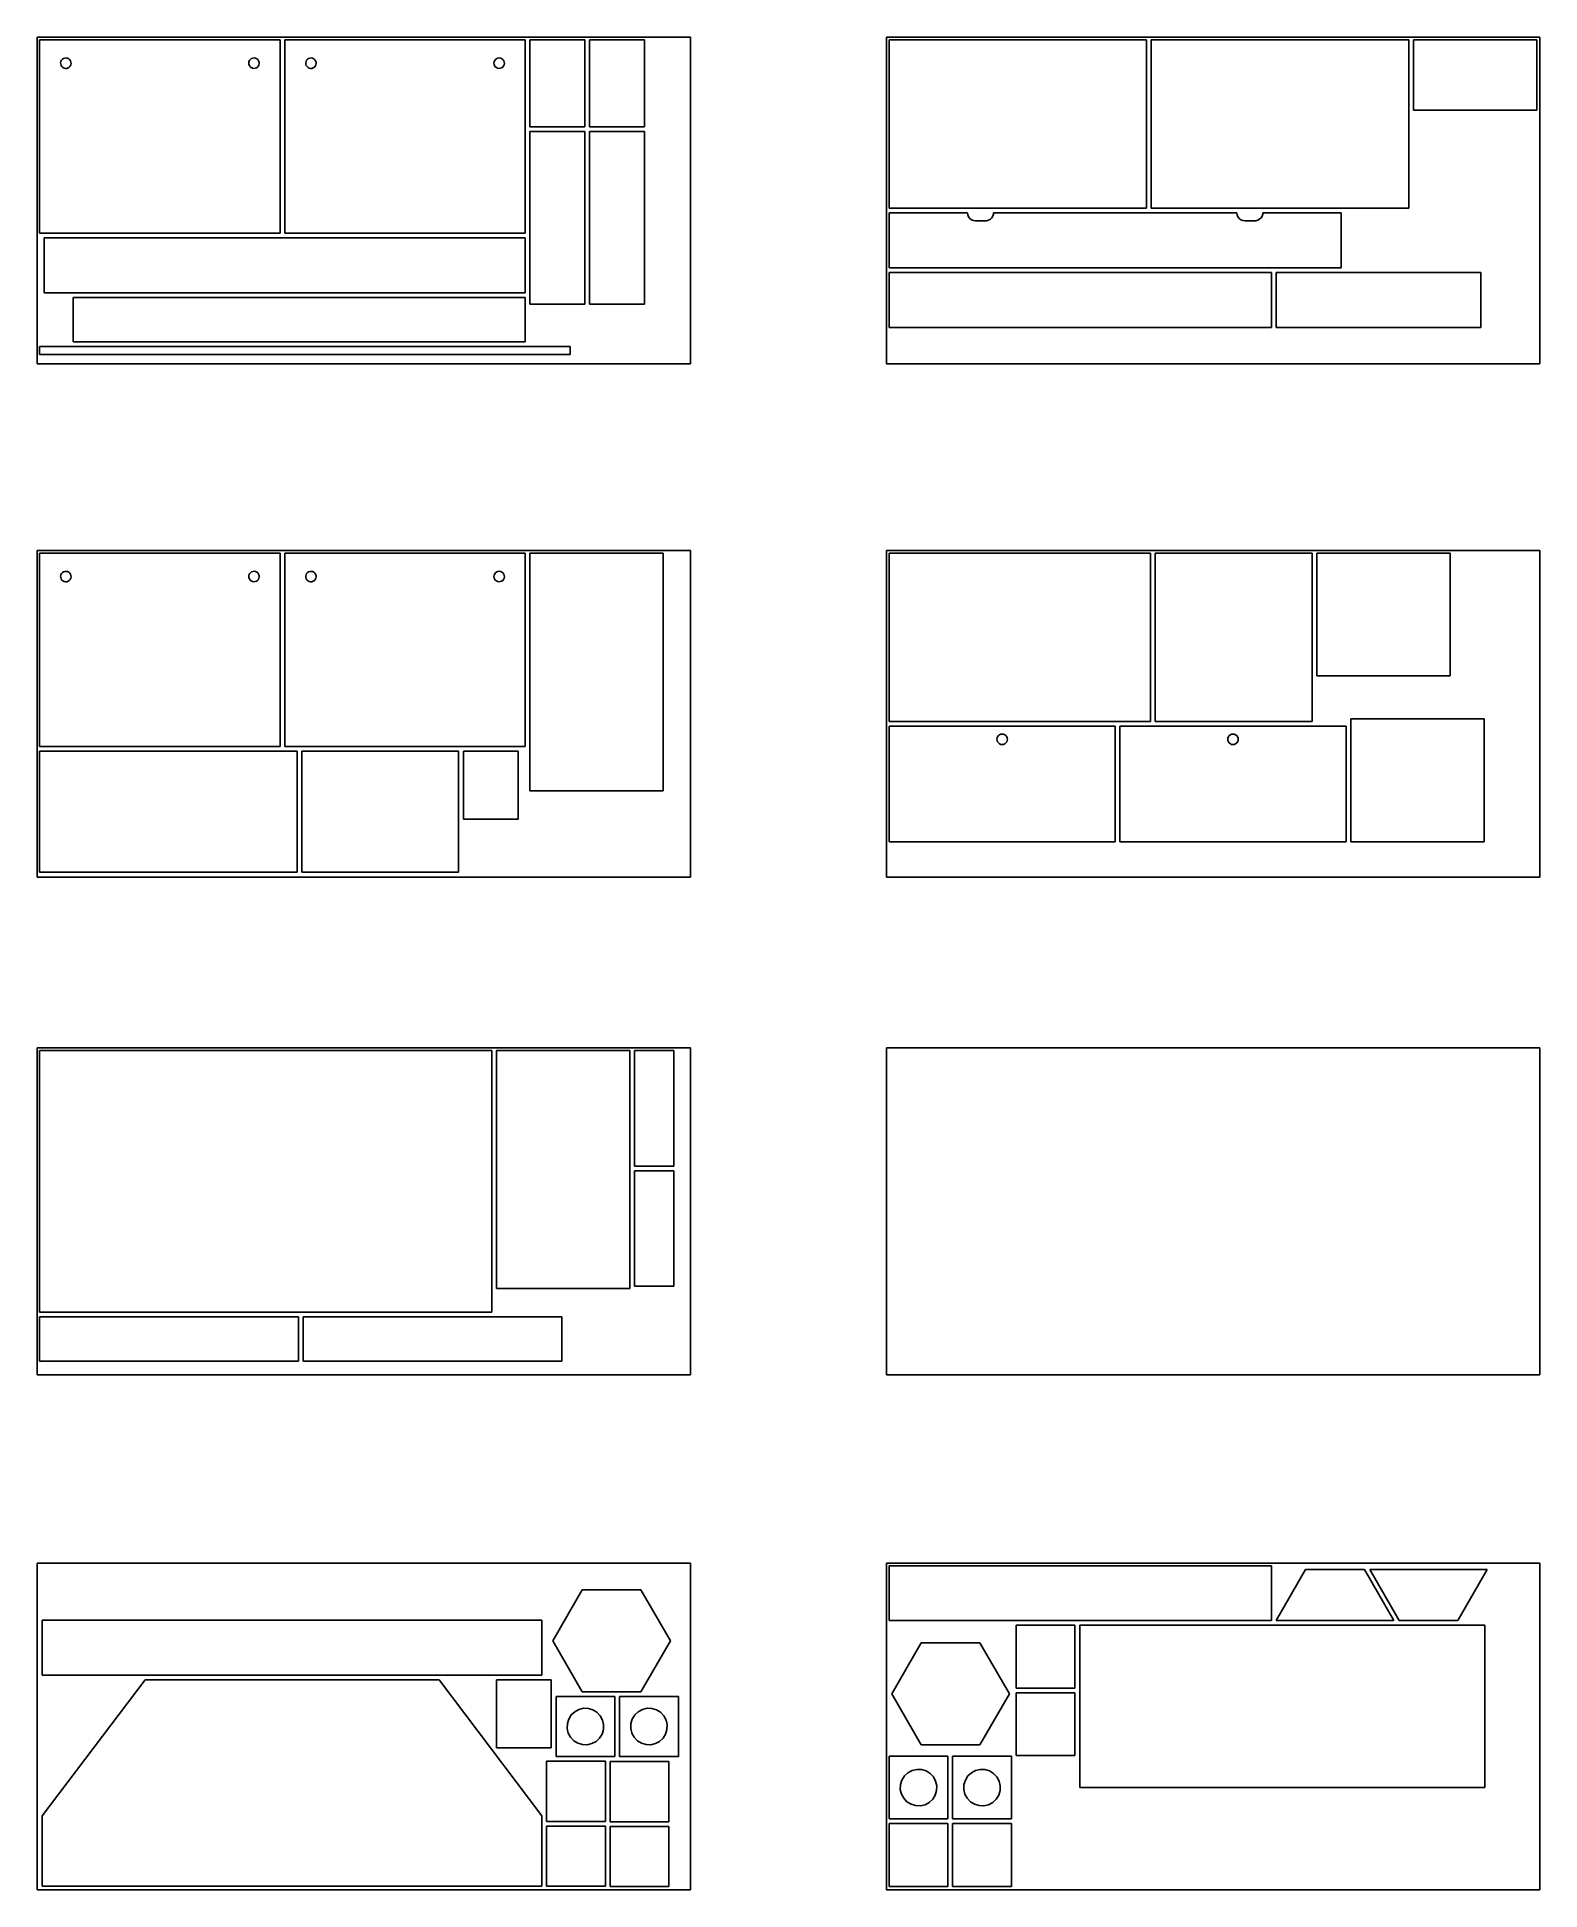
# Model space of a CAD drawing. Header units: metres. Extents: x 0 to 575, y 0 to 709.
import ezdxf

# ---------------------------------------------------------------- set-up
doc = ezdxf.new("R2010")
doc.units = ezdxf.units.M

msp = doc.modelspace()

# ---------------------------------------------------------------- linework, layer by layer
for p, q in [((250, 708.6), (-0.00009, 708.6)), ((-0.00009, 708.6), (-0.00009, 583.6)), ((250, 583.6), (250, 708.6)), ((575, 708.6), (325, 708.6)), ((325, 708.6), (325, 583.6)), ((575, 583.6), (575, 708.6)), ((0.99989, 633.6), (0.99989, 707.6)), ((0.99989, 707.6), (92.9999, 707.6)), ((92.9999, 707.6), (92.9999, 633.6)), ((94.7998, 633.6), (94.7998, 707.6)), ((94.7998, 707.6), (186.8, 707.6)), ((186.8, 707.6), (186.8, 633.6)), ((188.6, 674.244), (188.6, 707.6)), ((188.6, 707.6), (209.6, 707.6)), ((209.6, 707.6), (209.6, 674.244)), ((211.4, 674.244), (211.4, 707.6)), ((211.4, 707.6), (232.4, 707.6)), ((232.4, 707.6), (232.4, 674.244)), ((326, 643.16), (326, 707.6)), ((326, 707.6), (424.5, 707.6)), ((424.5, 707.6), (424.5, 643.16)), ((426.3, 643.16), (426.3, 707.6)), ((426.3, 707.6), (524.8, 707.6)), ((524.8, 707.6), (524.8, 643.16)), ((526.6, 680.6), (526.6, 707.6)), ((526.6, 707.6), (573.763, 707.6)), ((573.763, 707.6), (573.763, 680.6)), ((9.10548, 699.242), (9.00404, 698.729)), ((9.00404, 698.729), (9.03859, 698.208)), ((9.03859, 698.208), (9.20668, 697.714)), ((9.33607, 699.71), (9.10548, 699.242)), ((9.20668, 697.714), (9.49709, 697.28)), ((9.68007, 700.103), (9.33607, 699.71)), ((9.49709, 697.28), (9.88979, 696.936)), ((10.114, 700.393), (9.68007, 700.103)), ((9.88979, 696.936), (10.3583, 696.706)), ((10.6083, 700.561), (10.114, 700.393)), ((10.3583, 696.706), (10.8704, 696.604)), ((11.1293, 700.596), (10.6083, 700.561)), ((10.8704, 696.604), (11.3914, 696.639)), ((11.6414, 700.494), (11.1293, 700.596)), ((11.3914, 696.639), (11.8856, 696.807)), ((12.1099, 700.264), (11.6414, 700.494)), ((11.8856, 696.807), (12.3196, 697.097)), ((12.5026, 699.92), (12.1099, 700.264)), ((12.3196, 697.097), (12.6636, 697.49)), ((12.793, 699.486), (12.5026, 699.92)), ((12.6636, 697.49), (12.8942, 697.958)), ((12.9611, 698.992), (12.793, 699.486)), ((12.8942, 697.958), (12.9956, 698.471)), ((12.9956, 698.471), (12.9611, 698.992)), ((81.089, 699.19), (81.0012, 698.676)), ((81.0012, 698.676), (81.0498, 698.156)), ((81.0498, 698.156), (81.2312, 697.666)), ((81.3069, 699.665), (81.089, 699.19)), ((81.2312, 697.666), (81.5331, 697.24)), ((81.6402, 700.067), (81.3069, 699.665)), ((81.5331, 697.24), (81.9351, 696.907)), ((82.0661, 700.369), (81.6402, 700.067)), ((81.9351, 696.907), (82.4094, 696.689)), ((82.5557, 700.55), (82.0661, 700.369)), ((82.4094, 696.689), (82.9242, 696.601)), ((83.0755, 700.599), (82.5557, 700.55)), ((82.9242, 696.601), (83.444, 696.65)), ((83.5902, 700.511), (83.0755, 700.599)), ((83.444, 696.65), (83.9336, 696.831)), ((84.0646, 700.293), (83.5902, 700.511)), ((83.9336, 696.831), (84.3595, 697.133)), ((84.4666, 699.96), (84.0646, 700.293)), ((84.3595, 697.133), (84.6928, 697.535)), ((84.7684, 699.534), (84.4666, 699.96)), ((84.6928, 697.535), (84.9107, 698.01)), ((84.9498, 699.044), (84.7684, 699.534)), ((84.9107, 698.01), (84.9984, 698.524)), ((84.9984, 698.524), (84.9498, 699.044)), ((102.906, 699.242), (102.804, 698.729)), ((102.804, 698.729), (102.839, 698.208)), ((102.839, 698.208), (103.007, 697.714)), ((103.136, 699.71), (102.906, 699.242)), ((103.007, 697.714), (103.297, 697.28)), ((103.48, 700.103), (103.136, 699.71)), ((103.297, 697.28), (103.69, 696.936)), ((103.914, 700.393), (103.48, 700.103)), ((103.69, 696.936), (104.158, 696.706)), ((104.408, 700.561), (103.914, 700.393)), ((104.158, 696.706), (104.67, 696.604)), ((104.929, 700.596), (104.408, 700.561)), ((104.67, 696.604), (105.191, 696.639)), ((105.441, 700.494), (104.929, 700.596)), ((105.191, 696.639), (105.686, 696.807)), ((105.91, 700.264), (105.441, 700.494)), ((105.686, 696.807), (106.12, 697.097)), ((106.303, 699.92), (105.91, 700.264)), ((106.12, 697.097), (106.464, 697.49)), ((106.593, 699.486), (106.303, 699.92)), ((106.464, 697.49), (106.694, 697.958)), ((106.761, 698.992), (106.593, 699.486)), ((106.694, 697.958), (106.796, 698.471)), ((106.796, 698.471), (106.761, 698.992)), ((174.889, 699.19), (174.801, 698.676)), ((174.801, 698.676), (174.85, 698.156)), ((174.85, 698.156), (175.031, 697.666)), ((175.107, 699.665), (174.889, 699.19)), ((175.031, 697.666), (175.333, 697.24)), ((175.44, 700.067), (175.107, 699.665)), ((175.333, 697.24), (175.735, 696.907)), ((175.866, 700.369), (175.44, 700.067)), ((175.735, 696.907), (176.209, 696.689)), ((176.356, 700.55), (175.866, 700.369)), ((176.209, 696.689), (176.724, 696.601)), ((176.876, 700.599), (176.356, 700.55)), ((176.724, 696.601), (177.244, 696.65)), ((177.39, 700.511), (176.876, 700.599)), ((177.244, 696.65), (177.734, 696.831)), ((177.865, 700.293), (177.39, 700.511)), ((177.734, 696.831), (178.16, 697.133)), ((178.266, 699.96), (177.865, 700.293)), ((178.16, 697.133), (178.493, 697.535)), ((178.568, 699.534), (178.266, 699.96)), ((178.493, 697.535), (178.711, 698.01)), ((178.75, 699.044), (178.568, 699.534)), ((178.711, 698.01), (178.798, 698.524)), ((178.798, 698.524), (178.75, 699.044)), ((573.763, 680.6), (526.6, 680.6)), ((209.6, 674.244), (188.6, 674.244)), ((232.4, 674.244), (211.4, 674.244)), ((188.6, 606.489), (188.6, 672.444)), ((188.6, 672.444), (209.6, 672.444)), ((209.6, 672.444), (209.6, 606.489)), ((211.4, 606.489), (211.4, 672.444)), ((211.4, 672.444), (232.4, 672.444)), ((232.4, 672.444), (232.4, 606.489)), ((424.5, 643.16), (326, 643.16)), ((326, 620.36), (326, 641.36)), ((326, 641.36), (356.002, 641.36)), ((356.002, 641.36), (356, 641.345)), ((356, 641.345), (356.106, 640.569)), ((356.106, 640.569), (356.409, 639.847)), ((356.409, 639.847), (356.889, 639.228)), ((356.889, 639.228), (357.513, 638.755)), ((357.513, 638.755), (358.238, 638.458)), ((358.238, 638.458), (359.015, 638.36)), ((359.015, 638.36), (363.269, 638.372)), ((363.269, 638.372), (364.033, 638.544)), ((364.033, 638.544), (364.727, 638.907)), ((364.727, 638.907), (365.303, 639.438)), ((365.303, 639.438), (365.722, 640.099)), ((365.722, 640.099), (365.956, 640.847)), ((365.956, 640.847), (365.977, 641.36)), ((365.977, 641.36), (459.025, 641.36)), ((524.8, 643.16), (426.3, 643.16)), ((459.025, 641.36), (459.023, 641.345)), ((459.023, 641.345), (459.129, 640.569)), ((459.129, 640.569), (459.432, 639.847)), ((459.432, 639.847), (459.912, 639.228)), ((459.912, 639.228), (460.536, 638.755)), ((460.536, 638.755), (461.261, 638.458)), ((461.261, 638.458), (462.038, 638.36)), ((462.038, 638.36), (466.292, 638.372)), ((466.292, 638.372), (467.057, 638.544)), ((467.057, 638.544), (467.75, 638.907)), ((467.75, 638.907), (468.326, 639.438)), ((468.326, 639.438), (468.745, 640.099)), ((468.745, 640.099), (468.979, 640.847)), ((468.979, 640.847), (469, 641.36)), ((469, 641.36), (499, 641.36)), ((499, 641.36), (499, 620.36)), ((92.9999, 633.6), (0.99989, 633.6)), ((2.67503, 610.8), (2.67503, 631.8)), ((2.67503, 631.8), (186.8, 631.8)), ((186.8, 633.6), (94.7998, 633.6)), ((186.8, 631.8), (186.8, 610.8)), ((499, 620.36), (326, 620.36)), ((326, 597.56), (326, 618.56)), ((326, 618.56), (472.307, 618.56)), ((472.307, 618.56), (472.307, 597.56)), ((474.107, 597.56), (474.107, 618.56)), ((474.107, 618.56), (552.342, 618.56)), ((552.342, 618.56), (552.342, 597.56)), ((186.8, 610.8), (2.67503, 610.8)), ((13.7998, 592), (13.7998, 609)), ((13.7998, 609), (186.8, 609)), ((186.8, 609), (186.8, 592)), ((209.6, 606.489), (188.6, 606.489)), ((232.4, 606.489), (211.4, 606.489)), ((472.307, 597.56), (326, 597.56)), ((552.342, 597.56), (474.107, 597.56)), ((0.99989, 587.2), (0.99989, 590.2)), ((0.99989, 590.2), (204, 590.2)), ((186.8, 592), (13.7998, 592)), ((204, 590.2), (204, 587.2)), ((-0.00009, 583.6), (250, 583.6)), ((204, 587.2), (0.99989, 587.2)), ((325, 583.6), (575, 583.6)), ((250, 512.28), (-0.00009, 512.28)), ((-0.00009, 512.28), (-0.00009, 387.28)), ((0.99989, 437.28), (0.99989, 511.28)), ((0.99989, 511.28), (92.9999, 511.28)), ((92.9999, 511.28), (92.9999, 437.28)), ((94.7998, 437.28), (94.7998, 511.28)), ((94.7998, 511.28), (186.8, 511.28)), ((186.8, 511.28), (186.8, 437.28)), ((188.6, 420.28), (188.6, 511.28)), ((188.6, 511.28), (239.6, 511.28)), ((239.6, 511.28), (239.6, 420.28)), ((250, 387.28), (250, 512.28)), ((575, 512.28), (325, 512.28)), ((325, 512.28), (325, 387.28)), ((326, 446.84), (326, 511.28)), ((326, 511.28), (426, 511.28)), ((426, 511.28), (426, 446.84)), ((427.8, 446.84), (427.8, 511.28)), ((427.8, 511.28), (487.8, 511.28)), ((487.8, 511.28), (487.8, 446.84)), ((489.6, 464.28), (489.6, 511.28)), ((489.6, 511.28), (540.6, 511.28)), ((540.6, 511.28), (540.6, 464.28)), ((575, 387.28), (575, 512.28)), ((9.33607, 503.39), (9.10548, 502.922)), ((9.68007, 503.783), (9.33607, 503.39)), ((10.114, 504.073), (9.68007, 503.783)), ((10.6083, 504.241), (10.114, 504.073)), ((11.1293, 504.276), (10.6083, 504.241)), ((11.6414, 504.174), (11.1293, 504.276)), ((12.1099, 503.944), (11.6414, 504.174)), ((12.5026, 503.6), (12.1099, 503.944)), ((12.793, 503.166), (12.5026, 503.6)), ((12.9611, 502.672), (12.793, 503.166)), ((81.3069, 503.345), (81.089, 502.87)), ((81.6402, 503.747), (81.3069, 503.345)), ((82.0661, 504.049), (81.6402, 503.747)), ((82.5557, 504.23), (82.0661, 504.049)), ((83.0755, 504.279), (82.5557, 504.23)), ((83.5902, 504.191), (83.0755, 504.279)), ((84.0646, 503.973), (83.5902, 504.191)), ((84.4666, 503.64), (84.0646, 503.973)), ((84.7684, 503.214), (84.4666, 503.64)), ((84.9498, 502.724), (84.7684, 503.214)), ((103.136, 503.39), (102.906, 502.922)), ((103.48, 503.783), (103.136, 503.39)), ((103.914, 504.073), (103.48, 503.783)), ((104.408, 504.241), (103.914, 504.073)), ((104.929, 504.276), (104.408, 504.241)), ((105.441, 504.174), (104.929, 504.276)), ((105.91, 503.944), (105.441, 504.174)), ((106.303, 503.6), (105.91, 503.944)), ((106.593, 503.166), (106.303, 503.6)), ((106.761, 502.672), (106.593, 503.166)), ((175.107, 503.345), (174.889, 502.87)), ((175.44, 503.747), (175.107, 503.345)), ((175.866, 504.049), (175.44, 503.747)), ((176.356, 504.23), (175.866, 504.049)), ((176.876, 504.279), (176.356, 504.23)), ((177.39, 504.191), (176.876, 504.279)), ((177.865, 503.973), (177.39, 504.191)), ((178.266, 503.64), (177.865, 503.973)), ((178.568, 503.214), (178.266, 503.64)), ((178.75, 502.724), (178.568, 503.214)), ((9.10548, 502.922), (9.00404, 502.409)), ((9.00404, 502.409), (9.03859, 501.888)), ((9.03859, 501.888), (9.20668, 501.394)), ((9.20668, 501.394), (9.49709, 500.96)), ((9.49709, 500.96), (9.88979, 500.616)), ((9.88979, 500.616), (10.3583, 500.386)), ((10.3583, 500.386), (10.8704, 500.284)), ((10.8704, 500.284), (11.3914, 500.319)), ((11.3914, 500.319), (11.8856, 500.487)), ((11.8856, 500.487), (12.3196, 500.777)), ((12.3196, 500.777), (12.6636, 501.17)), ((12.6636, 501.17), (12.8942, 501.638)), ((12.8942, 501.638), (12.9956, 502.151)), ((12.9956, 502.151), (12.9611, 502.672)), ((81.089, 502.87), (81.0012, 502.356)), ((81.0012, 502.356), (81.0498, 501.836)), ((81.0498, 501.836), (81.2312, 501.346)), ((81.2312, 501.346), (81.5331, 500.92)), ((81.5331, 500.92), (81.9351, 500.587)), ((81.9351, 500.587), (82.4094, 500.369)), ((82.4094, 500.369), (82.9242, 500.281)), ((82.9242, 500.281), (83.444, 500.33)), ((83.444, 500.33), (83.9336, 500.511)), ((83.9336, 500.511), (84.3595, 500.813)), ((84.3595, 500.813), (84.6928, 501.215)), ((84.6928, 501.215), (84.9107, 501.69)), ((84.9107, 501.69), (84.9984, 502.204)), ((84.9984, 502.204), (84.9498, 502.724)), ((102.906, 502.922), (102.804, 502.409)), ((102.804, 502.409), (102.839, 501.888)), ((102.839, 501.888), (103.007, 501.394)), ((103.007, 501.394), (103.297, 500.96)), ((103.297, 500.96), (103.69, 500.616)), ((103.69, 500.616), (104.158, 500.386)), ((104.158, 500.386), (104.67, 500.284)), ((104.67, 500.284), (105.191, 500.319)), ((105.191, 500.319), (105.686, 500.487)), ((105.686, 500.487), (106.12, 500.777)), ((106.12, 500.777), (106.464, 501.17)), ((106.464, 501.17), (106.694, 501.638)), ((106.694, 501.638), (106.796, 502.151)), ((106.796, 502.151), (106.761, 502.672)), ((174.889, 502.87), (174.801, 502.356)), ((174.801, 502.356), (174.85, 501.836)), ((174.85, 501.836), (175.031, 501.346)), ((175.031, 501.346), (175.333, 500.92)), ((175.333, 500.92), (175.735, 500.587)), ((175.735, 500.587), (176.209, 500.369)), ((176.209, 500.369), (176.724, 500.281)), ((176.724, 500.281), (177.244, 500.33)), ((177.244, 500.33), (177.734, 500.511)), ((177.734, 500.511), (178.16, 500.813)), ((178.16, 500.813), (178.493, 501.215)), ((178.493, 501.215), (178.711, 501.69)), ((178.711, 501.69), (178.798, 502.204)), ((178.798, 502.204), (178.75, 502.724)), ((540.6, 464.28), (489.6, 464.28)), ((426, 446.84), (326, 446.84)), ((487.8, 446.84), (427.8, 446.84)), ((502.6, 400.877), (502.6, 447.877)), ((502.6, 447.877), (553.6, 447.877)), ((553.6, 447.877), (553.6, 400.877)), ((326, 400.877), (326, 445.04)), ((326, 445.04), (412.5, 445.04)), ((367.318, 440.558), (367.25, 440.04)), ((367.25, 440.04), (367.318, 439.522)), ((367.518, 441.04), (367.318, 440.558)), ((367.318, 439.522), (367.518, 439.04)), ((367.836, 441.454), (367.518, 441.04)), ((368.25, 441.772), (367.836, 441.454)), ((368.732, 441.972), (368.25, 441.772)), ((369.25, 442.04), (368.732, 441.972)), ((369.767, 441.972), (369.25, 442.04)), ((370.25, 441.772), (369.767, 441.972)), ((370.664, 441.454), (370.25, 441.772)), ((370.982, 441.04), (370.664, 441.454)), ((371.182, 440.558), (370.982, 441.04)), ((370.982, 439.04), (371.182, 439.522)), ((371.25, 440.04), (371.182, 440.558)), ((371.182, 439.522), (371.25, 440.04)), ((412.5, 445.04), (412.5, 400.877)), ((414.3, 400.877), (414.3, 445.04)), ((414.3, 445.04), (500.8, 445.04)), ((455.618, 440.558), (455.55, 440.04)), ((455.55, 440.04), (455.618, 439.522)), ((455.818, 441.04), (455.618, 440.558)), ((455.618, 439.522), (455.818, 439.04)), ((456.136, 441.454), (455.818, 441.04)), ((456.55, 441.772), (456.136, 441.454)), ((457.032, 441.972), (456.55, 441.772)), ((457.55, 442.04), (457.032, 441.972)), ((458.068, 441.972), (457.55, 442.04)), ((458.55, 441.772), (458.068, 441.972)), ((458.964, 441.454), (458.55, 441.772)), ((459.282, 441.04), (458.964, 441.454)), ((459.482, 440.558), (459.282, 441.04)), ((459.282, 439.04), (459.482, 439.522)), ((459.55, 440.04), (459.482, 440.558)), ((459.482, 439.522), (459.55, 440.04)), ((500.8, 445.04), (500.8, 400.877)), ((92.9999, 437.28), (0.99989, 437.28)), ((0.99989, 389.18), (0.99989, 435.48)), ((0.99989, 435.48), (99.4999, 435.48)), ((186.8, 437.28), (94.7998, 437.28)), ((99.4999, 435.48), (99.4999, 389.18)), ((101.3, 389.18), (101.3, 435.48)), ((101.3, 435.48), (161.3, 435.48)), ((161.3, 435.48), (161.3, 389.18)), ((163.1, 409.48), (163.1, 435.48)), ((163.1, 435.48), (184.1, 435.48)), ((184.1, 435.48), (184.1, 409.48)), ((367.518, 439.04), (367.836, 438.626)), ((367.836, 438.626), (368.25, 438.308)), ((368.25, 438.308), (368.732, 438.108)), ((368.732, 438.108), (369.25, 438.04)), ((369.25, 438.04), (369.767, 438.108)), ((369.767, 438.108), (370.25, 438.308)), ((370.25, 438.308), (370.664, 438.626)), ((370.664, 438.626), (370.982, 439.04)), ((455.818, 439.04), (456.136, 438.626)), ((456.136, 438.626), (456.55, 438.308)), ((456.55, 438.308), (457.032, 438.108)), ((457.032, 438.108), (457.55, 438.04)), ((457.55, 438.04), (458.068, 438.108)), ((458.068, 438.108), (458.55, 438.308)), ((458.55, 438.308), (458.964, 438.626)), ((458.964, 438.626), (459.282, 439.04)), ((239.6, 420.28), (188.6, 420.28)), ((184.1, 409.48), (163.1, 409.48)), ((412.5, 400.877), (326, 400.877)), ((500.8, 400.877), (414.3, 400.877)), ((553.6, 400.877), (502.6, 400.877)), ((-0.00009, 387.28), (250, 387.28)), ((99.4999, 389.18), (0.99989, 389.18)), ((161.3, 389.18), (101.3, 389.18)), ((325, 387.28), (575, 387.28)), ((250, 322), (-0.00009, 322)), ((-0.00009, 322), (-0.00009, 197)), ((0.99989, 221), (0.99989, 321)), ((0.99989, 321), (174, 321)), ((174, 321), (174, 221)), ((175.8, 230), (175.8, 321)), ((175.8, 321), (226.8, 321)), ((226.8, 321), (226.8, 230)), ((228.6, 276.837), (228.6, 321)), ((228.6, 321), (243.6, 321)), ((243.6, 321), (243.6, 276.837)), ((250, 197), (250, 322)), ((575, 322), (325, 322)), ((325, 322), (325, 197)), ((575, 197), (575, 322)), ((243.6, 276.837), (228.6, 276.837)), ((228.6, 230.874), (228.6, 275.037)), ((228.6, 275.037), (243.6, 275.037)), ((243.6, 275.037), (243.6, 230.874)), ((226.8, 230), (175.8, 230)), ((243.6, 230.874), (228.6, 230.874)), ((174, 221), (0.99989, 221)), ((0.99989, 202.2), (0.99989, 219.2)), ((0.99989, 219.2), (99.9999, 219.2)), ((99.9999, 219.2), (99.9999, 202.2)), ((101.8, 202.2), (101.8, 219.2)), ((101.8, 219.2), (200.8, 219.2)), ((200.8, 219.2), (200.8, 202.2)), ((99.9999, 202.2), (0.99989, 202.2)), ((200.8, 202.2), (101.8, 202.2)), ((-0.00009, 197), (250, 197)), ((325, 197), (575, 197)), ((250, 125), (-0.00009, 125)), ((-0.00009, 125), (-0.00009, 0.00002)), ((250, 0.00002), (250, 125)), ((575, 125), (325, 125)), ((325, 125), (325, 0.00002)), ((326, 103), (326, 124)), ((326, 124), (472.307, 124)), ((472.307, 124), (472.307, 103)), ((474.107, 103), (485.357, 122.486)), ((485.357, 122.486), (507.857, 122.486)), ((507.857, 122.486), (519.107, 103)), ((521.107, 103), (509.857, 122.486)), ((509.857, 122.486), (554.857, 122.486)), ((554.857, 122.486), (543.607, 103)), ((575, 0.00002), (575, 125)), ((197.306, 95.2856), (208.556, 114.771)), ((208.556, 114.771), (231.056, 114.771)), ((231.056, 114.771), (242.306, 95.2856)), ((1.99989, 82.2), (1.99989, 103.2)), ((1.99989, 103.2), (193.163, 103.2)), ((193.163, 103.2), (193.163, 82.2)), ((472.307, 103), (326, 103)), ((374.6, 77.2), (374.6, 101.2)), ((374.6, 101.2), (397.1, 101.2)), ((397.1, 101.2), (397.1, 77.2)), ((398.9, 39.2), (398.9, 101.2)), ((398.9, 101.2), (553.9, 101.2)), ((519.107, 103), (474.107, 103)), ((543.607, 103), (521.107, 103)), ((553.9, 101.2), (553.9, 39.2)), ((208.556, 75.8), (197.306, 95.2856)), ((242.306, 95.2856), (231.056, 75.8)), ((326.991, 75.0042), (338.241, 94.4898)), ((338.241, 94.4898), (360.741, 94.4898)), ((360.741, 94.4898), (371.991, 75.0042)), ((193.163, 82.2), (1.99989, 82.2)), ((1.99989, 28.4), (41.3303, 80.4)), ((41.3303, 80.4), (153.832, 80.4)), ((153.832, 80.4), (193.163, 28.4)), ((175.755, 54.4), (175.755, 80.4)), ((175.755, 80.4), (196.755, 80.4)), ((196.755, 80.4), (196.755, 54.4)), ((198.555, 51), (198.555, 74)), ((198.555, 74), (221.055, 74)), ((231.056, 75.8), (208.556, 75.8)), ((221.055, 74), (221.055, 51)), ((222.855, 51), (222.855, 74)), ((222.855, 74), (245.355, 74)), ((245.355, 74), (245.355, 51)), ((338.241, 55.5186), (326.991, 75.0042)), ((371.991, 75.0042), (360.741, 55.5186)), ((397.1, 77.2), (374.6, 77.2)), ((374.6, 51.4), (374.6, 75.4)), ((374.6, 75.4), (397.1, 75.4)), ((397.1, 75.4), (397.1, 51.4)), ((203.419, 65.3669), (202.894, 63.6164)), ((204.378, 66.922), (203.419, 65.3669)), ((205.708, 68.1758), (204.378, 66.922)), ((207.316, 69.0428), (205.708, 68.1758)), ((209.094, 69.4639), (207.316, 69.0428)), ((210.921, 69.4104), (209.094, 69.4639)), ((212.672, 68.886), (210.921, 69.4104)), ((214.227, 67.9264), (212.672, 68.886)), ((215.48, 66.597), (214.227, 67.9264)), ((216.347, 64.9884), (215.48, 66.597)), ((216.768, 63.2102), (216.347, 64.9884)), ((227.719, 65.3669), (227.194, 63.6164)), ((228.678, 66.922), (227.719, 65.3669)), ((230.008, 68.1758), (228.678, 66.922)), ((231.616, 69.0428), (230.008, 68.1758)), ((233.394, 69.4639), (231.616, 69.0428)), ((235.221, 69.4104), (233.394, 69.4639)), ((236.971, 68.886), (235.221, 69.4104)), ((238.527, 67.9264), (236.971, 68.886)), ((239.78, 66.597), (238.527, 67.9264)), ((240.647, 64.9884), (239.78, 66.597)), ((241.068, 63.2102), (240.647, 64.9884)), ((202.894, 63.6164), (202.841, 61.7898)), ((202.841, 61.7898), (203.262, 60.0116)), ((203.262, 60.0116), (204.129, 58.403)), ((204.129, 58.403), (205.383, 57.0736)), ((205.383, 57.0736), (206.938, 56.114)), ((212.293, 55.9572), (213.902, 56.8242)), ((213.902, 56.8242), (215.231, 58.078)), ((215.231, 58.078), (216.191, 59.6331)), ((216.191, 59.6331), (216.715, 61.3836)), ((216.715, 61.3836), (216.768, 63.2102)), ((227.194, 63.6164), (227.141, 61.7898)), ((227.141, 61.7898), (227.562, 60.0116)), ((227.562, 60.0116), (228.429, 58.403)), ((228.429, 58.403), (229.683, 57.0736)), ((229.683, 57.0736), (231.238, 56.114)), ((236.593, 55.9572), (238.202, 56.8242)), ((238.202, 56.8242), (239.531, 58.078)), ((239.531, 58.078), (240.491, 59.6331)), ((240.491, 59.6331), (241.015, 61.3836)), ((241.015, 61.3836), (241.068, 63.2102)), ((196.755, 54.4), (175.755, 54.4)), ((221.055, 51), (198.555, 51)), ((206.938, 56.114), (208.688, 55.5896)), ((208.688, 55.5896), (210.515, 55.5361)), ((210.515, 55.5361), (212.293, 55.9572)), ((245.355, 51), (222.855, 51)), ((231.238, 56.114), (232.988, 55.5896)), ((232.988, 55.5896), (234.815, 55.5361)), ((234.815, 55.5361), (236.593, 55.9572)), ((326, 27.1544), (326, 51.1544)), ((326, 51.1544), (348.5, 51.1544)), ((360.741, 55.5186), (338.241, 55.5186)), ((348.5, 51.1544), (348.5, 27.1544)), ((350.3, 27.1544), (350.3, 51.1544)), ((350.3, 51.1544), (372.8, 51.1544)), ((372.8, 51.1544), (372.8, 27.1544)), ((397.1, 51.4), (374.6, 51.4)), ((194.963, 26.2), (194.963, 49.2)), ((194.963, 49.2), (217.463, 49.2)), ((217.463, 49.2), (217.463, 26.2)), ((219.263, 26.0716), (219.263, 49.0716)), ((219.263, 49.0716), (241.763, 49.0716)), ((241.763, 49.0716), (241.763, 26.0716)), ((331.823, 43.5764), (330.864, 42.0213)), ((333.153, 44.8302), (331.823, 43.5764)), ((334.761, 45.6972), (333.153, 44.8302)), ((336.54, 46.1183), (334.761, 45.6972)), ((338.366, 46.0648), (336.54, 46.1183)), ((340.117, 45.5404), (338.366, 46.0648)), ((341.672, 44.5808), (340.117, 45.5404)), ((342.926, 43.2514), (341.672, 44.5808)), ((343.793, 41.6428), (342.926, 43.2514)), ((356.123, 43.5764), (355.164, 42.0213)), ((357.453, 44.8302), (356.123, 43.5764)), ((359.061, 45.6972), (357.453, 44.8302)), ((360.84, 46.1183), (359.061, 45.6972)), ((362.666, 46.0648), (360.84, 46.1183)), ((364.417, 45.5404), (362.666, 46.0648)), ((365.972, 44.5808), (364.417, 45.5404)), ((367.226, 43.2514), (365.972, 44.5808)), ((368.093, 41.6428), (367.226, 43.2514)), ((330.339, 40.2708), (330.286, 38.4442)), ((330.286, 38.4442), (330.707, 36.666)), ((330.864, 42.0213), (330.339, 40.2708)), ((330.707, 36.666), (331.574, 35.0574)), ((342.676, 34.7324), (343.636, 36.2876)), ((343.636, 36.2876), (344.16, 38.038)), ((344.214, 39.8646), (343.793, 41.6428)), ((344.16, 38.038), (344.214, 39.8646)), ((354.639, 40.2708), (354.586, 38.4442)), ((354.586, 38.4442), (355.007, 36.666)), ((355.164, 42.0213), (354.639, 40.2708)), ((355.007, 36.666), (355.874, 35.0574)), ((366.976, 34.7324), (367.936, 36.2876)), ((367.936, 36.2876), (368.46, 38.038)), ((368.514, 39.8646), (368.093, 41.6428)), ((368.46, 38.038), (368.514, 39.8646)), ((553.9, 39.2), (398.9, 39.2)), ((1.99989, 1.40001), (1.99989, 28.4)), ((193.163, 28.4), (193.163, 1.40001)), ((331.574, 35.0574), (332.828, 33.728)), ((332.828, 33.728), (334.383, 32.7684)), ((334.383, 32.7684), (336.133, 32.244)), ((336.133, 32.244), (337.96, 32.1905)), ((337.96, 32.1905), (339.738, 32.6116)), ((339.738, 32.6116), (341.347, 33.4786)), ((341.347, 33.4786), (342.676, 34.7324)), ((355.874, 35.0574), (357.128, 33.728)), ((357.128, 33.728), (358.683, 32.7684)), ((358.683, 32.7684), (360.433, 32.244)), ((360.433, 32.244), (362.26, 32.1905)), ((362.26, 32.1905), (364.038, 32.6116)), ((364.038, 32.6116), (365.647, 33.4786)), ((365.647, 33.4786), (366.976, 34.7324)), ((217.463, 26.2), (194.963, 26.2)), ((194.963, 1.40001), (194.963, 24.4)), ((194.963, 24.4), (217.463, 24.4)), ((217.463, 24.4), (217.463, 1.40001)), ((241.763, 26.0716), (219.263, 26.0716)), ((219.263, 1.27165), (219.263, 24.2717)), ((219.263, 24.2717), (241.763, 24.2717)), ((241.763, 24.2717), (241.763, 1.27165)), ((348.5, 27.1544), (326, 27.1544)), ((326, 1.35442), (326, 25.3544)), ((326, 25.3544), (348.5, 25.3544)), ((348.5, 25.3544), (348.5, 1.35442)), ((372.8, 27.1544), (350.3, 27.1544)), ((350.3, 1.35442), (350.3, 25.3544)), ((350.3, 25.3544), (372.8, 25.3544)), ((372.8, 25.3544), (372.8, 1.35442)), ((-0.00009, 0.00002), (250, 0.00002)), ((193.163, 1.40001), (1.99989, 1.40001)), ((217.463, 1.40001), (194.963, 1.40001)), ((241.763, 1.27165), (219.263, 1.27165)), ((325, 0.00002), (575, 0.00002)), ((348.5, 1.35442), (326, 1.35442)), ((372.8, 1.35442), (350.3, 1.35442))]:
    msp.add_line(p, q)

doc.saveas('drawing.dxf')
